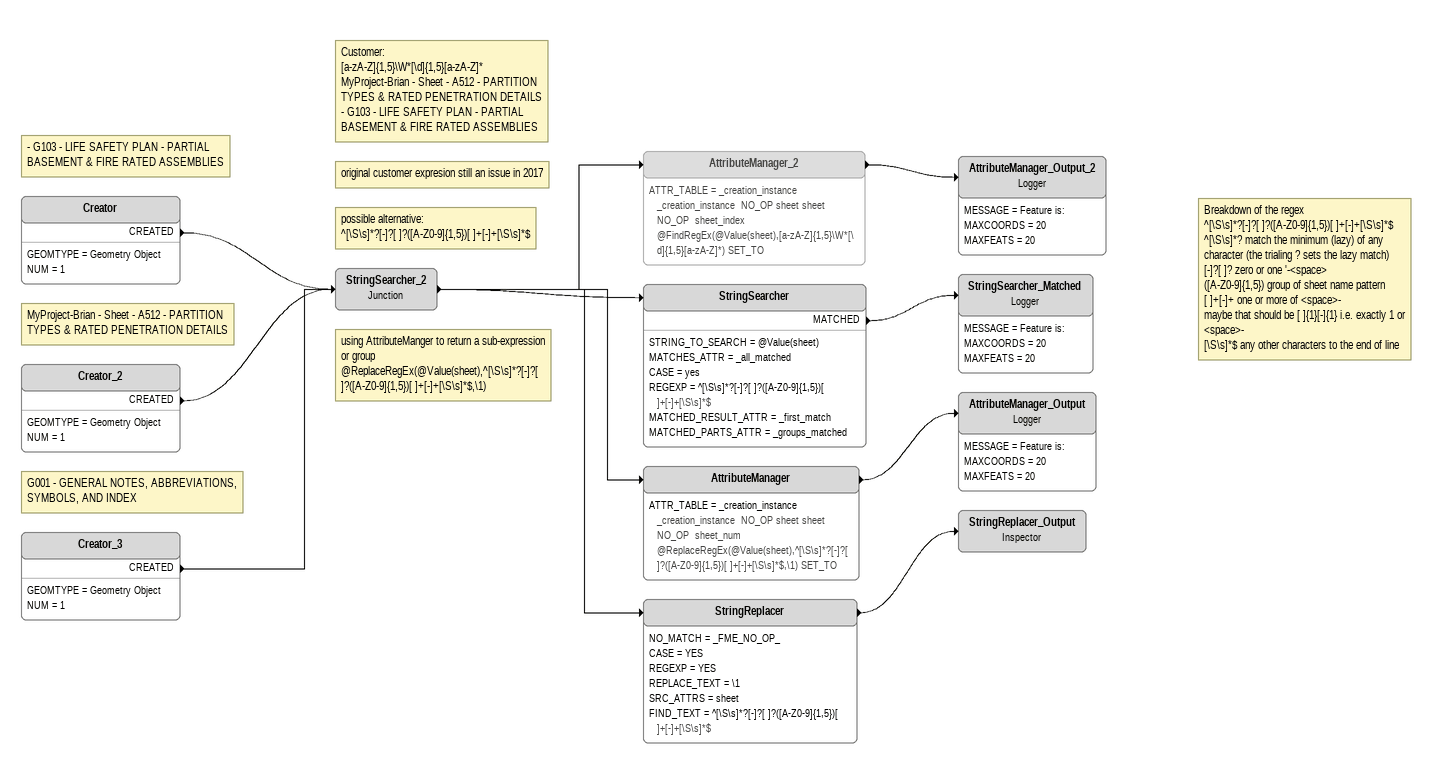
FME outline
Note: - G103 - LIFE SAFETY PLAN - PARTIAL BASEMENT & FIRE RATED ASSEMBLIES
Creator
    GEOMTYPE = Geometry Object
    NUM = 1
    CREATED -> StringSearcher_2
Note: MyProject-Brian - Sheet - A512 - PARTITION TYPES & RATED PENETRATION DETAILS
Creator_2
    GEOMTYPE = Geometry Object
    NUM = 1
    CREATED -> StringSearcher_2
Note: G001 - GENERAL NOTES, ABBREVIATIONS, SYMBOLS, AND INDEX
Creator_3
    GEOMTYPE = Geometry Object
    NUM = 1
    CREATED -> StringSearcher_2
StringSearcher_2: Junction
    -> StringSearcher
    -> AttributeManager
    -> AttributeManager_2
    -> StringReplacer
Note: original customer expresion still an issue in 2017
Note: Customer: / [a-zA-Z]{1,5}\W*[\d]{1,5}[a-zA-Z]* / MyProject-Brian - Sheet - A512 - PARTITION TYPES & RATED PENETRATION DETAILS / - G103 - LIFE SAFETY PLAN - PARTIAL BASEMENT & FIRE RATED ASSEMBLIES
AttributeManager_2 [off]
    ATTR_TABLE = _creation_instance _creation_instance  NO_OP sheet sheet  NO_OP  sheet_index @FindRegEx(@Value(sheet),[a-zA-Z]{1,5}\W*[\d]{1,5}[a-zA-Z]*) SET_TO
    -> AttributeManager_Output_2
Note: Breakdown of the regex / ^[\S\s]*?[-]?[ ]?([A-Z0-9]{1,5})[ ]+[-]+[\S\s]*$ / ^[\S\s]*? match the minimum (lazy) of any character (the trialing ? sets the lazy match) / [-]?[ ]? zero or one '-<space> / ([A-Z0-9]{1,5}) group of sheet name pattern / [ ]+[-]+ one or more of <space>- / maybe that should be [ ]{1}[-]{1} i.e. exactly 1 or <space>- / [\S\s]*$ any other characters to the end of line
AttributeManager_Output_2: Logger
    MESSAGE = Feature is:
    MAXCOORDS = 20
    MAXFEATS = 20
Note: possible alternative: / ^[\S\s]*?[-]?[ ]?([A-Z0-9]{1,5})[ ]+[-]+[\S\s]*$
StringSearcher
    STRING_TO_SEARCH = @Value(sheet)
    MATCHES_ATTR = _all_matched
    CASE = yes
    REGEXP = ^[\S\s]*?[-]?[ ]?([A-Z0-9]{1,5})[ ]+[-]+[\S\s]*$
    MATCHED_RESULT_ATTR = _first_match
    MATCHED_PARTS_ATTR = _groups_matched
    MATCHED -> StringSearcher_Matched
StringSearcher_Matched: Logger
    MESSAGE = Feature is:
    MAXCOORDS = 20
    MAXFEATS = 20
Note: using AttributeManger to return a sub-expression or group / @ReplaceRegEx(@Value(sheet),^[\S\s]*?[-]?[ ]?([A-Z0-9]{1,5})[ ]+[-]+[\S\s]*$,\1)
AttributeManager
    ATTR_TABLE = _creation_instance _creation_instance  NO_OP sheet sheet  NO_OP  sheet_num @ReplaceRegEx(@Value(sheet),^[\S\s]*?[-]?[ ]?([A-Z0-9]{1,5})[ ]+[-]+[\S\s]*$,\1) SET_TO
    -> AttributeManager_Output
AttributeManager_Output: Logger
    MESSAGE = Feature is:
    MAXCOORDS = 20
    MAXFEATS = 20
StringReplacer
    NO_MATCH = _FME_NO_OP_
    CASE = YES
    REGEXP = YES
    REPLACE_TEXT = \1
    SRC_ATTRS = sheet
    FIND_TEXT = ^[\S\s]*?[-]?[ ]?([A-Z0-9]{1,5})[ ]+[-]+[\S\s]*$
    -> StringReplacer_Output
StringReplacer_Output: Inspector
